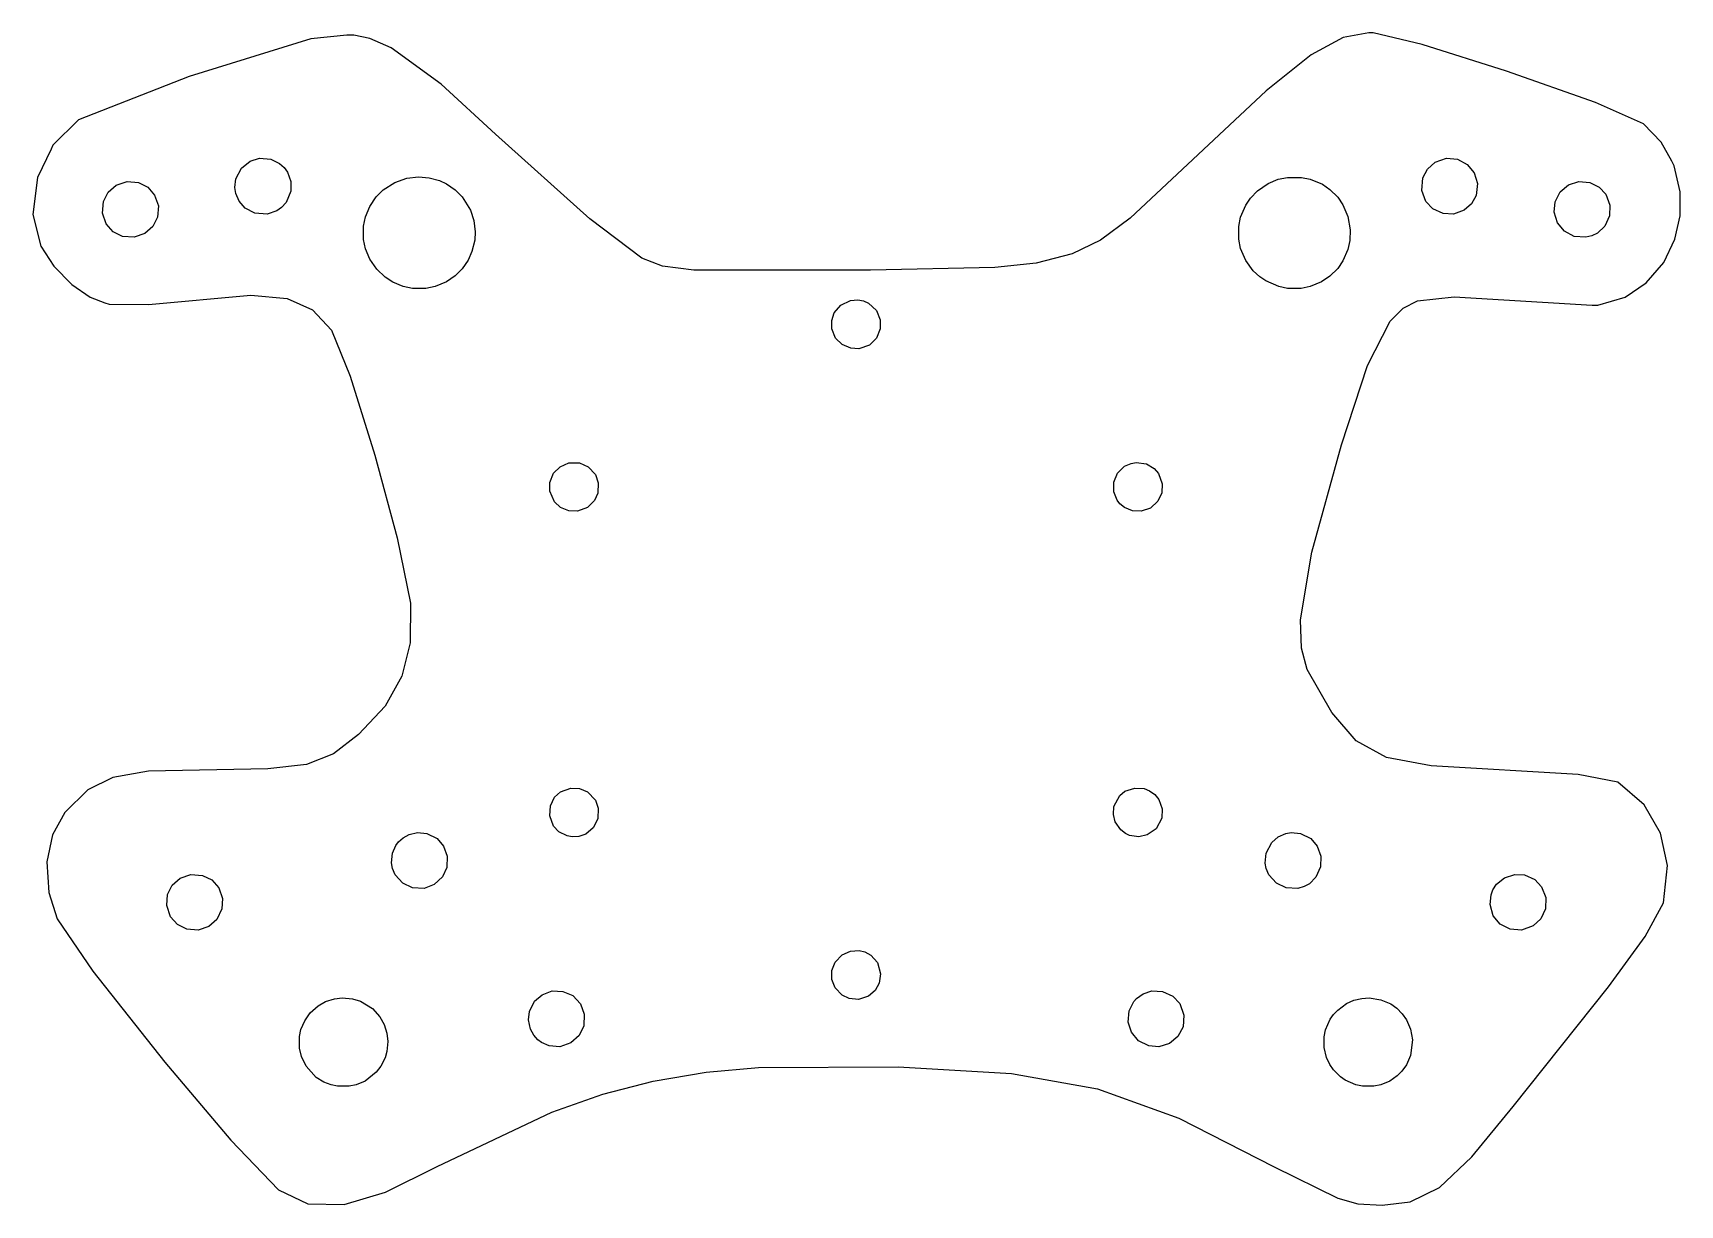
# Model space of a CAD drawing. Extents: x 1 to 178, y 154 to 280.
import ezdxf

# ---------------------------------------------------------------- set-up
doc = ezdxf.new("R2010")
doc.units = 0
doc.layers.get('0').update_dxf_attribs({"linetype": 'CONTINUOUS'})

msp = doc.modelspace()

# ---------------------------------------------------------------- linework, layer by layer
at = {"color": 5}
for points in [[(0.65, 260.95), (1.5, 257.55), (2.9, 255.4), (4.85, 253.4), (6.8, 252.05), (8.4, 251.45), (8.85, 251.3), (13.1, 251.25), (24.1, 252.25), (28, 251.9), (30.75, 250.7), (32.8, 248.5), (34.8, 243.55), (37.45, 235.05), (39.85, 226.15), (41.3, 219.1), (41.25, 214.85), (40.35, 211.25), (38.55, 208), (35.7, 204.95), (33, 202.9), (30.1, 201.75), (25.95, 201.25), (13.1, 201), (9.25, 200.35), (6.55, 199), (4.1, 196.55), (2.75, 194.15), (2.15, 191.25), (2.35, 187.95), (3.25, 185.1), (7.1, 179.5), (14.85, 169.7), (21.95, 161.3), (27.1, 155.95), (30.25, 154.45), (34.15, 154.35), (38.6, 155.7), (44.15, 158.45), (56.5, 164.3), (62, 166.25), (67.4, 167.65), (73.1, 168.6), (78.75, 169.1), (93.8, 169.2), (106, 168.45), (115.25, 166.8), (124, 163.65), (134.25, 158.4), (141.1, 155.05), (143.25, 154.45), (145.9, 154.3), (148.9, 154.65), (152.05, 156.2), (155.55, 159.5), (160, 164.9), (170.25, 177.8), (174.2, 183.2), (176.15, 186.85), (176.6, 190.85), (175.85, 194.35), (174.1, 197.4), (171.25, 199.85), (167, 200.65), (151.15, 201.6), (146.35, 202.5), (143.1, 204.3), (140.45, 207.35), (137.8, 211.95), (137.2, 214.25), (137.1, 217.3), (138.3, 224.6), (141.5, 236.15), (144.3, 244.7), (146.75, 249.45), (148.15, 250.85), (149.7, 251.65), (153.65, 252.1), (168.5, 251.2), (169.1, 251.2), (172.05, 252.05), (174.3, 253.6), (176.2, 255.8), (177.4, 258.3), (177.95, 260.8), (177.95, 263.4), (177.3, 266.2), (177.05, 266.7), (175.9, 268.75), (174, 270.7), (168.85, 273), (159.25, 276.4), (150.2, 279.25), (144.9, 280.5), (144.45, 280.5), (141.7, 280), (138.25, 278.15), (133.4, 274.25), (118.75, 260.55), (115.55, 258.2), (112.5, 256.7), (108.65, 255.7), (104.2, 255.25), (90.8, 254.95), (71.8, 254.95), (68.4, 255.4), (66.2, 256.25), (60.6, 260.5), (50.45, 269.6), (44.6, 275), (39.2, 278.9), (36.9, 279.9), (35.2, 280.25), (34.45, 280.25), (30.55, 279.85), (17.45, 275.8), (5.55, 271.15), (2.8, 268.4), (2.6, 268), (1.15, 264.95)], [(22.4, 263.85), (22.5, 264.8), (23.1, 265.95), (24.05, 266.7), (25.05, 267), (26.25, 266.9), (27.2, 266.45), (27.7, 266), (28.05, 265.5), (28.4, 264.5), (28.4, 263.45), (27.9, 262.25), (27.4, 261.7), (26.9, 261.35), (25.85, 261), (24.55, 261.1), (23.5, 261.65), (22.85, 262.4), (22.5, 263.2)], [(150.15, 263.55), (150.25, 264.9), (150.75, 265.85), (151.6, 266.6), (152.8, 267), (154, 266.9), (155.05, 266.35), (155.8, 265.45), (156.15, 264.3), (156, 263), (155.5, 262.1), (154.7, 261.4), (153.55, 261), (152.45, 261.05), (151.35, 261.55), (150.6, 262.35)], [(8.15, 261.1), (8.25, 262.35), (8.75, 263.35), (9.6, 264.1), (10.8, 264.5), (12, 264.4), (13, 263.9), (13.75, 263.05), (14.15, 261.9), (14.05, 260.65), (13.55, 259.65), (12.7, 258.9), (11.55, 258.5), (10.3, 258.6), (9.3, 259.1), (8.55, 259.95)], [(36.25, 258.25), (36.25, 259.7), (36.45, 260.7), (36.9, 261.8), (37.6, 262.85), (38.35, 263.6), (39.6, 264.4), (40.9, 264.85), (42.15, 265), (43.3, 264.9), (44.4, 264.6), (45.15, 264.25), (46.1, 263.6), (46.85, 262.85), (47.75, 261.4), (48.1, 260.3), (48.25, 259.1), (48.2, 258.2), (47.9, 256.95), (47.5, 256.05), (46.85, 255.1), (46.1, 254.35), (45.15, 253.7), (43.95, 253.2), (42.95, 253), (41.5, 253), (40.5, 253.2), (39.4, 253.65), (38.55, 254.2), (37.65, 255.05), (36.9, 256.15), (36.45, 257.25)], [(130.45, 258.3), (130.45, 259.65), (130.65, 260.65), (131.2, 261.95), (131.7, 262.7), (132.45, 263.5), (133.6, 264.3), (134.7, 264.75), (135.7, 264.95), (137.2, 264.95), (138.15, 264.75), (139.45, 264.2), (140.25, 263.65), (141.1, 262.8), (141.65, 262), (142.2, 260.75), (142.45, 259.3), (142.4, 258.15), (142.2, 257.2), (141.65, 255.95), (141.1, 255.15), (140.25, 254.3), (139.35, 253.7), (138.15, 253.2), (137.15, 253), (135.7, 253), (134.75, 253.2), (133.35, 253.8), (132.7, 254.25), (132, 254.9), (131.2, 256), (130.65, 257.3)], [(164.4, 261.2), (164.5, 262.3), (165.05, 263.4), (165.95, 264.15), (167.05, 264.5), (168.25, 264.4), (169.25, 263.9), (169.95, 263.15), (170.4, 261.95), (170.35, 260.8), (169.85, 259.7), (169.05, 258.95), (168.45, 258.65), (167.8, 258.5), (166.55, 258.6), (165.5, 259.15), (164.75, 260.05)], [(86.65, 248.65), (86.65, 249.55), (86.9, 250.35), (87.6, 251.2), (88.65, 251.7), (89.45, 251.75), (90.05, 251.65), (90.6, 251.4), (91.45, 250.6), (91.85, 249.6), (91.85, 248.65), (91.45, 247.65), (90.7, 246.9), (89.55, 246.5), (88.7, 246.55), (87.75, 246.95), (87.05, 247.65)], [(56.3, 231.15), (56.3, 232.1), (56.7, 233.1), (57.4, 233.8), (58.35, 234.2), (59.5, 234.2), (60.4, 233.8), (61.2, 232.95), (61.5, 232.05), (61.45, 230.95), (61.1, 230.15), (60.35, 229.4), (59.25, 229), (58.35, 229.05), (57.45, 229.4), (56.8, 230)], [(117, 231.1), (117, 232.15), (117.4, 233.1), (118.15, 233.85), (118.85, 234.15), (119.4, 234.25), (120.5, 234.1), (121.35, 233.6), (121.8, 233.05), (122.2, 231.95), (122.15, 231), (121.75, 230.1), (120.95, 229.35), (119.95, 229), (119, 229.05), (118.15, 229.4), (117.65, 229.8), (117.35, 230.2)], [(56.3, 196.2), (56.35, 197.3), (56.8, 198.2), (57.45, 198.8), (58.55, 199.2), (59.5, 199.15), (60.35, 198.8), (61.2, 197.9), (61.5, 197.05), (61.45, 195.9), (60.95, 194.9), (60.15, 194.25), (59.4, 194), (58.7, 193.95), (58.15, 194.05), (57.25, 194.5), (56.7, 195.1)], [(116.95, 196.35), (117, 197.2), (117.65, 198.4), (118.2, 198.85), (119.25, 199.2), (120.25, 199.15), (120.85, 198.9), (121.4, 198.5), (121.85, 197.95), (122.2, 196.95), (122.15, 195.95), (121.55, 194.8), (120.6, 194.15), (119.7, 193.95), (118.7, 194.1), (118.25, 194.3), (117.75, 194.7), (117.15, 195.55)], [(39.25, 191.15), (39.35, 192.2), (39.7, 193), (40, 193.4), (40.5, 193.85), (41.15, 194.2), (42.05, 194.4), (43.05, 194.3), (44.15, 193.75), (44.85, 192.95), (45.25, 191.85), (45.2, 190.65), (44.75, 189.65), (43.85, 188.8), (42.75, 188.4), (41.5, 188.45), (40.45, 188.95), (39.65, 189.85), (39.35, 190.55)], [(133.3, 191.1), (133.4, 192.2), (134, 193.35), (134.7, 193.95), (135.5, 194.3), (136.1, 194.4), (137.1, 194.3), (138.2, 193.75), (138.9, 192.95), (139.3, 191.85), (139.25, 190.7), (138.75, 189.6), (138.05, 188.9), (137.5, 188.6), (136.8, 188.4), (135.55, 188.45), (134.5, 188.95), (133.7, 189.85), (133.4, 190.55)], [(15.05, 186.55), (15.15, 187.75), (15.65, 188.75), (16.5, 189.5), (17.65, 189.9), (18.9, 189.8), (19.9, 189.3), (20.65, 188.45), (21.05, 187.3), (21, 186.2), (20.45, 185.05), (19.6, 184.3), (18.45, 183.9), (17.2, 184), (16.2, 184.5), (15.45, 185.35)], [(157.5, 186.65), (157.6, 187.7), (157.8, 188.25), (158.2, 188.85), (159.05, 189.55), (160.15, 189.9), (161.2, 189.85), (162.3, 189.35), (163.05, 188.55), (163.5, 187.4), (163.45, 186.2), (162.95, 185.1), (162.15, 184.35), (160.9, 183.9), (159.65, 184), (158.6, 184.55), (157.85, 185.45)], [(86.65, 178.6), (86.65, 179.55), (87, 180.45), (87.75, 181.25), (88.65, 181.65), (89.6, 181.7), (90.2, 181.55), (90.85, 181.2), (91.55, 180.4), (91.9, 179.2), (91.75, 178.2), (91.3, 177.4), (90.6, 176.8), (89.5, 176.45), (88.5, 176.55), (87.75, 176.9), (87, 177.7)], [(54, 174.25), (54.1, 175.15), (54.65, 176.25), (55.45, 176.95), (56.55, 177.35), (57.7, 177.3), (58.75, 176.85), (59.6, 175.95), (60, 174.85), (59.95, 173.6), (59.45, 172.55), (58.55, 171.75), (57.35, 171.35), (56.2, 171.45), (55.4, 171.8), (55, 172.1), (54.55, 172.6), (54.2, 173.25)], [(118.55, 174), (118.65, 175.2), (119.15, 176.2), (119.45, 176.55), (120.15, 177.05), (121.1, 177.35), (122.25, 177.3), (123.35, 176.8), (124.1, 176), (124.55, 174.75), (124.45, 173.5), (123.9, 172.45), (123, 171.7), (121.85, 171.35), (120.75, 171.45), (119.65, 172), (118.9, 172.9)], [(29.35, 171.2), (29.35, 172.45), (29.5, 173.2), (29.9, 174.15), (30.5, 175), (31.35, 175.75), (32.15, 176.2), (33.1, 176.5), (33.95, 176.6), (35.05, 176.5), (35.9, 176.25), (37.2, 175.45), (38, 174.55), (38.45, 173.75), (38.75, 172.8), (38.85, 171.9), (38.75, 170.85), (38.55, 170.15), (38.1, 169.25), (37.6, 168.6), (36.4, 167.65), (35.45, 167.25), (34.7, 167.1), (33.45, 167.1), (32.75, 167.25), (31.95, 167.55), (31.15, 168.05), (30.05, 169.25), (29.55, 170.3)], [(139.65, 171.25), (139.65, 172.4), (139.8, 173.15), (140.3, 174.3), (140.65, 174.8), (141.1, 175.3), (142.05, 176), (142.85, 176.35), (143.7, 176.55), (144.5, 176.6), (145.75, 176.4), (146.8, 175.95), (147.45, 175.5), (148.05, 174.9), (148.5, 174.25), (148.95, 173.25), (149.15, 172.1), (148.95, 170.4), (148.5, 169.4), (148, 168.7), (147.5, 168.2), (146.7, 167.65), (145.75, 167.25), (145, 167.1), (143.75, 167.1), (143.05, 167.25), (141.9, 167.75), (141.4, 168.1), (140.65, 168.85), (140.25, 169.45), (139.9, 170.2)]]:
    msp.add_lwpolyline(points, close=True, dxfattribs=at)

doc.saveas('drawing.dxf')
